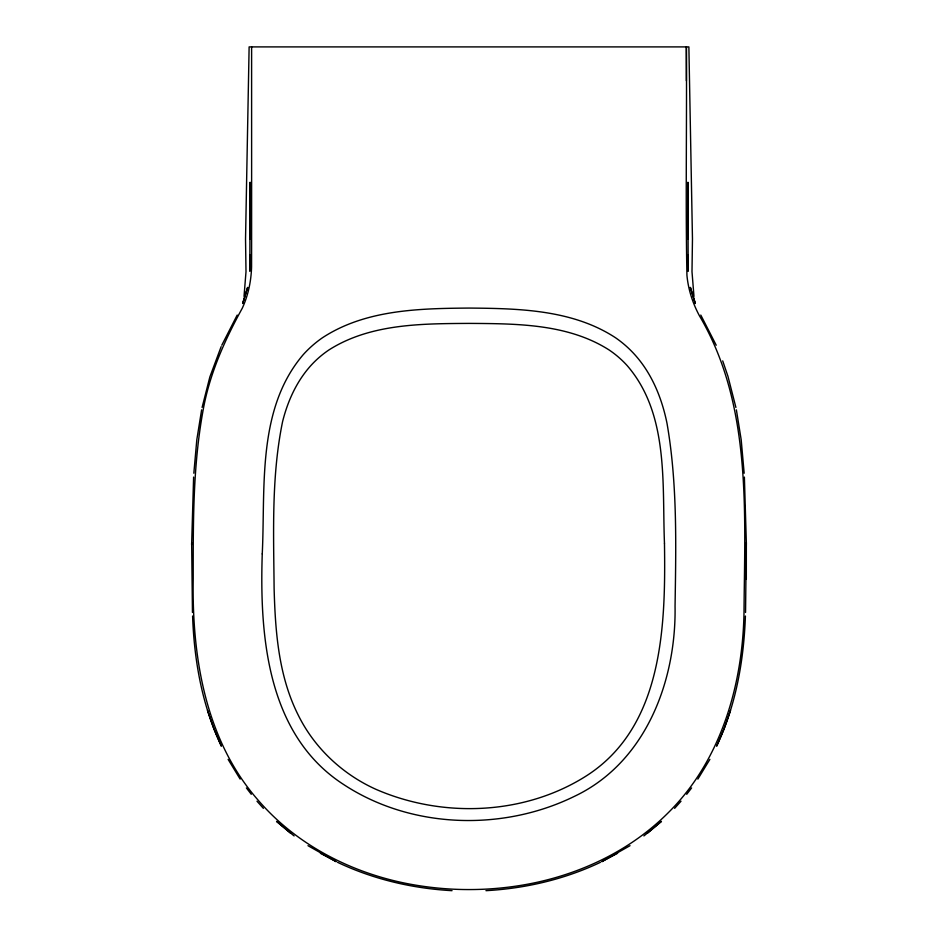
<?xml version="1.0" encoding="UTF-8"?>
<svg xmlns="http://www.w3.org/2000/svg" width="938" height="938" viewBox="0 0 938 938"><rect width="100%" height="100%" fill="white"/><g stroke="black" fill="none" stroke-linecap="round" stroke-linejoin="round"><path stroke-width="1.41" d="M250.047 238.944L250.071 182.242L249.836 271.223L250.118 255.03M745.546 612.467L746.343 542.785L744.385 477.09M687.953 238.944L687.929 182.242L688.164 271.223L687.882 255.03M746.32 578.945L746.343 542.785M191.633 544.767L193.615 477.09M745.405 616.032C743.811 660.645 735.873 705.611 716.62 746.167L724.171 728.615L730.503 710.383M193.838 473.233L196.804 439.828L201.623 409.847M244.032 296.385L246.002 271.739L245.533 238.944L249.121 46.9L688.879 46.9L692.467 238.944L691.998 271.739L693.968 296.385M202.104 407.444L209.854 376.959L221.157 346.638M221.79 345.219L237.208 315.062M709.878 759.381L697.849 779.115M686.71 794.298L691.599 787.943M674.621 808.333L681.011 801.204M647.537 833.132L661.442 821.371L643.902 835.934M617.591 853.287L601.762 861.67L630.019 845.677M600.461 862.303C564.676 879.316 525.444 888.497 485.954 890.666M452.046 890.666C412.556 888.497 373.324 879.316 337.539 862.303M320.409 853.287L336.238 861.67L307.981 845.677M290.463 833.132L276.558 821.371L294.098 835.934M256.989 801.204L263.379 808.333M246.401 787.943L251.29 794.298M240.151 779.115L228.122 759.381M700.792 315.062L716.21 345.219M207.497 710.383L213.829 728.615L221.38 746.167C202.127 705.599 194.178 660.645 192.595 616.032M722.706 360.884L727.935 376.267L735.896 407.444M736.377 409.847L741.196 439.828L744.162 473.233M192.454 612.467L191.657 542.785M686.382 80.738L686.382 46.9C686.944 123.019 685.444 199.196 686.933 275.291C688.246 289.479 692.713 303.232 699.42 315.766C752.112 404.981 744.749 512.629 744.01 612.408C742.744 684.916 720.982 760.39 668.395 812.578C628.542 852.583 574.853 876.878 519.429 885.613A322.039 322.039 0 0 1 469 889.564A322.051 322.051 0 0 1 418.571 885.613C357.648 876.104 298.671 847.401 258.161 800.196C205.152 739.848 191.868 656.342 193.216 578.594C193.169 522.349 192.911 465.658 203.124 410.141C209.561 373.84 224.674 340.271 242.297 308.18C248.253 295.224 251.185 281.025 251.572 266.802C251.677 193.498 251.572 120.205 251.619 46.9M262.253 553.889C259.556 636.292 267.166 734.864 343.437 784.379C410.809 828.793 502.24 831.631 574.197 796.456C645.661 762.723 676.31 681.129 675.055 606.183C676.005 545.189 677.482 483.609 667 423.296C661.911 398.298 651.98 373.699 634.709 354.587A109.711 109.711 0 0 0 615.586 337.786C572.614 309.587 518.702 308.461 469 308.074C419.298 308.461 365.374 309.587 322.414 337.786A109.711 109.711 0 0 0 303.291 354.587C256.707 409.05 265.466 487.209 262.253 553.889M664.467 543.254C665.687 626.15 663.424 729.166 583.354 777.754C521.868 815.321 441.564 817.889 376.009 789.35C342.581 774.342 314.394 747.985 298.19 715.014C278.516 675.923 275.268 631.344 274.107 588.337C273.638 532.749 271.317 476.375 282.584 421.619C287.708 401.124 296.666 381.227 310.959 365.457A99.287 99.287 0 0 1 328.98 349.909C370.311 323.622 421.678 323.692 469 323.399C516.322 323.692 567.689 323.622 609.02 349.909A99.287 99.287 0 0 1 627.041 365.457C669.122 413.939 662.076 483.574 664.467 543.254M247.62 287.485L242.672 303.466L247.62 287.485M695.328 303.466L690.38 287.485L695.328 303.466"/></g></svg>
